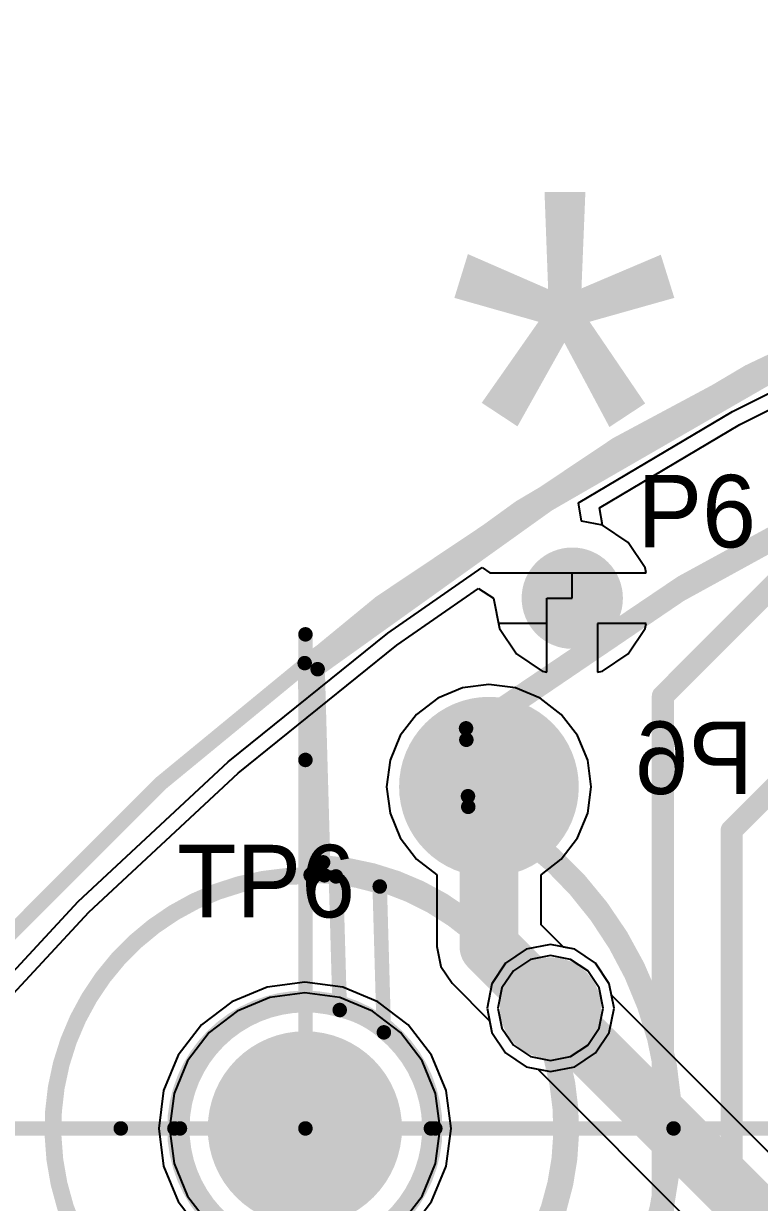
# Model space of a CAD drawing. Header units: millimetres. Extents: x 6 to 417, y 41 to 311.
# Drawn here: x 85.61 to 90.69, y 111.94 to 120.06 of the extents above; entities that cross this region are included whole.
import ezdxf

# ---------------------------------------------------------------- set-up
doc = ezdxf.new("R2010")
doc.units = ezdxf.units.MM
for name, color, linetype in [('BottomLayer', 5, 'Continuous'), ('BottomOverlay', 54, 'Continuous'), ('BottomSolder', 6, 'Continuous'), ('DrillDrawing', 1, 'Continuous'), ('KeepOutLayer', 6, 'Continuous'), ('Mechanical4', 56, 'Continuous'), ('MidLayer1', 16, 'Continuous'), ('MidLayer2', 76, 'Continuous'), ('MultiLayer', 9, 'Continuous'), ('TopLayer', 1, 'Continuous'), ('TopOverlay', 2, 'Continuous'), ('TopSolder', 216, 'Continuous')]:
    doc.layers.add(name, color=color, linetype=linetype)

msp = doc.modelspace()

# ---------------------------------------------------------------- linework, layer by layer
at = {"layer": 'BottomLayer'}
for p, q in [((90.5058, 117.3874), (91.2261, 117.748)), ((89.4422, 116.7564), (90.5058, 117.3874)), ((89.4636, 116.6312), (89.4422, 116.7564)), ((89.6081, 116.6025), (89.4636, 116.6312)), ((89.7846, 116.4846), (89.6081, 116.6025)), ((89.9025, 116.3081), (89.7846, 116.4846)), ((88.1279, 115.8593), (88.778, 116.3106)), ((88.778, 116.3106), (88.8323, 116.275)), ((89.909, 116.275), (89.9025, 116.3081)), ((88.8323, 116.275), (89.909, 116.275)), ((89.225, 115.925), (88.891, 115.925)), ((88.891, 115.925), (88.8975, 115.8919)), ((88.8975, 115.8919), (89.0154, 115.7154)), ((89.225, 115.591), (89.225, 115.925)), ((89.909, 115.925), (89.575, 115.925)), ((89.575, 115.925), (89.575, 115.591)), ((89.7846, 115.7154), (89.9025, 115.8919)), ((89.9025, 115.8919), (89.909, 115.925)), ((87.0268, 114.9719), (88.1279, 115.8593)), ((89.0154, 115.7154), (89.1919, 115.5975)), ((89.6081, 115.5975), (89.7846, 115.7154)), ((89.1919, 115.5975), (89.225, 115.591)), ((89.575, 115.591), (89.6081, 115.5975)), ((85.9917, 114.0083), (87.0268, 114.9719)), ((85.0281, 112.9732), (85.9917, 114.0083)), ((89.0824, 113.6796), (88.9404, 113.5847)), ((89.25, 113.7129), (89.0824, 113.6796)), ((89.4176, 113.6796), (89.25, 113.7129)), ((89.5597, 113.5847), (89.4176, 113.6796)), ((88.9404, 113.5847), (88.8454, 113.4426)), ((89.6546, 113.4426), (89.5597, 113.5847)), ((87.555, 113.4536), (87.2939, 113.4193)), ((87.816, 113.4193), (87.555, 113.4536)), ((88.8454, 113.4426), (88.8121, 113.275)), ((89.6703, 113.3637), (89.6546, 113.4426)), ((87.2939, 113.4193), (87.0507, 113.3185)), ((88.0593, 113.3185), (87.816, 113.4193)), ((91.0241, 112.0099), (89.6703, 113.3637)), ((87.0507, 113.3185), (86.8418, 113.1582)), ((88.2682, 113.1582), (88.0593, 113.3185)), ((88.8121, 113.275), (88.8454, 113.1074)), ((86.8418, 113.1582), (86.6815, 112.9493)), ((88.4285, 112.9493), (88.2682, 113.1582)), ((88.8454, 113.1074), (88.9404, 112.9653)), ((86.6815, 112.9493), (86.5807, 112.7061)), ((88.5293, 112.7061), (88.4285, 112.9493)), ((88.9404, 112.9653), (89.0824, 112.8704)), ((89.0824, 112.8704), (89.1613, 112.8547)), ((89.1613, 112.8547), (90.6205, 111.3955)), ((86.5807, 112.7061), (86.5464, 112.445)), ((88.5636, 112.445), (88.5293, 112.7061)), ((86.5464, 112.445), (86.5807, 112.1839)), ((88.5293, 112.1839), (88.5636, 112.445)), ((86.5807, 112.1839), (86.6815, 111.9407)), ((88.4285, 111.9407), (88.5293, 112.1839)), ((86.6815, 111.9407), (86.8418, 111.7318)), ((88.2682, 111.7318), (88.4285, 111.9407))]:
    msp.add_line(p, q, dxfattribs=at)
for points, const_width in [([(89.2603, 116.1, 1), (89.5397, 116.1, 1)], 0.2794), ([(89.1103, 113.275, 1), (89.3898, 113.275, 1)], 0.2795), ([(89.1485, 113.275, 1), (89.3515, 113.275, 1)], 0.203), ([(87.255, 112.445, 1), (87.855, 112.445, 1)], 0.6)]:
    msp.add_lwpolyline(points, format="xyb", close=True, dxfattribs=dict(at, const_width=const_width))
at = {"layer": 'BottomLayer', "const_width": 0.406}
msp.add_lwpolyline([(89.25, 113.275), (90.875, 111.65)], dxfattribs=at)
at = {"layer": 'BottomSolder'}
for points, const_width in [([(89.2253, 116.1, 1), (89.5747, 116.1, 1)], 0.3494), ([(89.0753, 113.275, 1), (89.4248, 113.275, 1)], 0.3495), ([(87.22, 112.445, 1), (87.89, 112.445, 1)], 0.67)]:
    msp.add_lwpolyline(points, format="xyb", close=True, dxfattribs=dict(at, const_width=const_width))
at = {"layer": 'DrillDrawing', "const_width": 0.1}
for points in [[(119.9857, 99, -39.996351), (119.9857, 101)], [(119.9819, 99, -39.98872), (119.9819, 101)]]:
    msp.add_lwpolyline(points, format="xyb", dxfattribs=at)
at = {"layer": 'DrillDrawing'}
for points, const_width in [([(89.3238, 116.1, 1), (89.4762, 116.1, 1)], 0.1524), ([(87.5339, 115.8507, 1), (87.5839, 115.8507, 1)], 0.05), ([(87.5339, 114.985, 1), (87.5839, 114.985, 1)], 0.05), ([(87.5339, 114.985, 1), (87.5839, 114.985, 1)], 0.05), ([(88.4549, 112.4451, 1), (86.6549, 112.4451, 1)], 0.1), ([(89.1738, 113.275, 1), (89.3263, 113.275, 1)], 0.1525), ([(86.2599, 112.4451, 1), (86.3099, 112.4451, 1)], 0.05), ([(86.6299, 112.4451, 1), (86.6799, 112.4451, 1)], 0.05), ([(87.5339, 112.445, 1), (87.5839, 112.445, 1)], 0.05), ([(87.5339, 112.445, 1), (87.5839, 112.445, 1)], 0.05), ([(87.5339, 112.445, 1), (87.5839, 112.445, 1)], 0.05), ([(87.5339, 112.445, 1), (87.5839, 112.445, 1)], 0.05), ([(88.4299, 112.4451, 1), (88.4799, 112.4451, 1)], 0.05), ([(90.0739, 112.445, 1), (90.1239, 112.445, 1)], 0.05), ([(90.0739, 112.445, 1), (90.1239, 112.445, 1)], 0.05)]:
    msp.add_lwpolyline(points, format="xyb", close=True, dxfattribs=dict(at, const_width=const_width))
at = {"layer": 'DrillDrawing', "const_width": 0.1}
for points in [[(87.5589, 114.985), (87.5589, 115.8507)], [(87.5589, 112.445), (87.5589, 114.985)], [(60.8181, 112.4451), (86.2849, 112.4451)], [(85.0189, 112.445), (87.5589, 112.445)], [(87.5589, 112.445), (90.0989, 112.445)], [(87.5589, 109.905), (87.5589, 112.445)], [(90.0989, 112.445), (90.9646, 112.445)]]:
    msp.add_lwpolyline(points, dxfattribs=at)
at = {"layer": 'KeepOutLayer', "const_width": 0.1}
msp.add_lwpolyline([(119.9857, 99, -39.996351), (119.9857, 101)], format="xyb", dxfattribs=at)
at = {"layer": 'Mechanical4', "const_width": 0.1}
for points in [[(87.5537, 115.6522, -0.358073), (112.941, 115.2523)], [(87.6431, 115.6106, -0.357791), (112.9024, 115.1694)], [(88.667, 115.2028, -0.344134), (112.0025, 114.6863)], [(88.6692, 115.1239, -0.342849), (111.8588, 114.7196)], [(88.6803, 114.7351, -0.604195), (88.8087, 110.2223)], [(88.6824, 114.6619, -0.604855), (88.743, 110.2598)], [(87.6809, 114.2791, -0.909326), (87.785, 110.6208)], [(87.6053, 114.2048, -0.946598), (87.7053, 110.6906)], [(87.6946, 110.7002, -1.05044), (87.5952, 114.1946)], [(87.7046, 110.7168, -1.057292), (87.6061, 114.1786)], [(87.5953, 114.1893, -0.06944), (88.0715, 114.1127)], [(87.6903, 114.19, -0.011347), (87.7694, 114.1823)], [(87.8416, 111.6434, -1.371351), (87.7956, 113.2613)], [(87.7956, 113.2613, -0.126353), (88.1001, 113.1072)], [(88.1001, 113.1072, -0.456886), (88.1369, 111.8146)]]:
    msp.add_lwpolyline(points, format="xyb", dxfattribs=at)
for points in [[(87.5589, 114.985), (87.5589, 115.8507)], [(87.5537, 115.6522), (87.6431, 115.6106)], [(87.5537, 115.6522), (87.5953, 114.1893)], [(87.6431, 115.6106), (87.6809, 114.2791)], [(88.667, 115.2028), (88.6692, 115.1239)], [(88.6692, 115.1239), (88.6803, 114.7351)], [(87.5589, 112.445), (87.5589, 114.985)], [(88.6803, 114.7351), (88.6824, 114.6619)], [(87.6411, 114.2403), (87.6809, 114.2791)], [(87.6053, 114.2048), (87.6411, 114.2403)], [(87.6053, 114.2048), (87.6061, 114.1786)], [(87.5952, 114.1946), (87.6903, 114.19)], [(87.5953, 114.1893), (87.6009, 114.1838)], [(87.6009, 114.1838), (87.6061, 114.1786)], [(87.7694, 114.1823), (87.7956, 113.2613)], [(88.0715, 114.1127), (88.1001, 113.1072)], [(85.0189, 112.445), (87.5589, 112.445)], [(87.5589, 109.905), (87.5589, 112.445)], [(87.5589, 112.445), (90.0989, 112.445)], [(90.0989, 112.445), (90.9646, 112.445)]]:
    msp.add_lwpolyline(points, dxfattribs=at)
at = {"layer": 'Mechanical4'}
for points, const_width in [([(87.5339, 115.8507, 1), (87.5839, 115.8507, 1)], 0.05), ([(87.5287, 115.6522, 1), (87.5787, 115.6522, 1)], 0.05), ([(87.5287, 115.6522, 1), (87.5787, 115.6522, 1)], 0.05), ([(87.5287, 115.6522, 1), (87.5787, 115.6522, 1)], 0.05), ([(87.6181, 115.6106, 1), (87.6681, 115.6106, 1)], 0.05), ([(87.6181, 115.6106, 1), (87.6681, 115.6106, 1)], 0.05), ([(87.6181, 115.6106, 1), (87.6681, 115.6106, 1)], 0.05), ([(88.642, 115.2028, 1), (88.692, 115.2028, 1)], 0.05), ([(88.642, 115.2028, 1), (88.692, 115.2028, 1)], 0.05), ([(88.6442, 115.1239, 1), (88.6942, 115.1239, 1)], 0.05), ([(88.6442, 115.1239, 1), (88.6942, 115.1239, 1)], 0.05), ([(88.6442, 115.1239, 1), (88.6942, 115.1239, 1)], 0.05), ([(87.5339, 114.985, 1), (87.5839, 114.985, 1)], 0.05), ([(87.5339, 114.985, 1), (87.5839, 114.985, 1)], 0.05), ([(88.6553, 114.7351, 1), (88.7053, 114.7351, 1)], 0.05), ([(88.6553, 114.7351, 1), (88.7053, 114.7351, 1)], 0.05), ([(88.6553, 114.7351, 1), (88.7053, 114.7351, 1)], 0.05), ([(88.6574, 114.6619, 1), (88.7074, 114.6619, 1)], 0.05), ([(88.6574, 114.6619, 1), (88.7074, 114.6619, 1)], 0.05), ([(87.6559, 114.2791, 1), (87.7059, 114.2791, 1)], 0.05), ([(87.6559, 114.2791, 1), (87.7059, 114.2791, 1)], 0.05), ([(87.6559, 114.2791, 1), (87.7059, 114.2791, 1)], 0.05), ([(87.5804, 114.2048, 1), (87.6303, 114.2048, 1)], 0.05), ([(87.5804, 114.2048, 1), (87.6303, 114.2048, 1)], 0.05), ([(87.5804, 114.2048, 1), (87.6303, 114.2048, 1)], 0.05), ([(87.6161, 114.2403, 1), (87.6661, 114.2403, 1)], 0.05), ([(87.6161, 114.2403, 1), (87.6661, 114.2403, 1)], 0.05), ([(87.5702, 114.1946, 1), (87.6202, 114.1946, 1)], 0.05), ([(87.5702, 114.1946, 1), (87.6202, 114.1946, 1)], 0.05), ([(87.5703, 114.1893, 1), (87.6203, 114.1893, 1)], 0.05), ([(87.5703, 114.1893, 1), (87.6203, 114.1893, 1)], 0.05), ([(87.5703, 114.1893, 1), (87.6203, 114.1893, 1)], 0.05), ([(87.5759, 114.1838, 1), (87.6259, 114.1838, 1)], 0.05), ([(87.5759, 114.1838, 1), (87.6259, 114.1838, 1)], 0.05), ([(87.5811, 114.1786, 1), (87.6311, 114.1786, 1)], 0.05), ([(87.5811, 114.1786, 1), (87.6311, 114.1786, 1)], 0.05), ([(87.5811, 114.1786, 1), (87.6311, 114.1786, 1)], 0.05), ([(87.6653, 114.19, 1), (87.7153, 114.19, 1)], 0.05), ([(87.6653, 114.19, 1), (87.7153, 114.19, 1)], 0.05), ([(87.7444, 114.1823, 1), (87.7944, 114.1823, 1)], 0.05), ([(87.7444, 114.1823, 1), (87.7944, 114.1823, 1)], 0.05), ([(88.0465, 114.1127, 1), (88.0965, 114.1127, 1)], 0.05), ([(88.0465, 114.1127, 1), (88.0965, 114.1127, 1)], 0.05), ([(88.4549, 112.445, 1), (86.6549, 112.445, 1)], 0.1), ([(88.4246, 112.445, 1), (86.6931, 112.445, 1)], 0.1), ([(87.7706, 113.2613, 1), (87.8206, 113.2613, 1)], 0.05), ([(87.7706, 113.2613, 1), (87.8206, 113.2613, 1)], 0.05), ([(87.7706, 113.2613, 1), (87.8206, 113.2613, 1)], 0.05), ([(88.0751, 113.1072, 1), (88.1251, 113.1072, 1)], 0.05), ([(88.0751, 113.1072, 1), (88.1251, 113.1072, 1)], 0.05), ([(88.0751, 113.1072, 1), (88.1251, 113.1072, 1)], 0.05), ([(86.6299, 112.445, 1), (86.6799, 112.445, 1)], 0.05), ([(86.6682, 112.445, 1), (86.7181, 112.445, 1)], 0.05), ([(87.5339, 112.445, 1), (87.5839, 112.445, 1)], 0.05), ([(87.5339, 112.445, 1), (87.5839, 112.445, 1)], 0.05), ([(87.5339, 112.445, 1), (87.5839, 112.445, 1)], 0.05), ([(87.5339, 112.445, 1), (87.5839, 112.445, 1)], 0.05), ([(88.3996, 112.445, 1), (88.4496, 112.445, 1)], 0.05), ([(88.4299, 112.445, 1), (88.4799, 112.445, 1)], 0.05), ([(90.0739, 112.445, 1), (90.1239, 112.445, 1)], 0.05), ([(90.0739, 112.445, 1), (90.1239, 112.445, 1)], 0.05)]:
    msp.add_lwpolyline(points, format="xyb", close=True, dxfattribs=dict(at, const_width=const_width))
at = {"layer": 'MidLayer1'}
for p, q in [((90.5556, 117.2961), (91.8136, 117.9258)), ((89.5877, 116.7218), (90.5556, 117.2961)), ((89.6081, 116.6025), (89.5877, 116.7218)), ((89.7846, 116.4846), (89.6081, 116.6025)), ((89.9025, 116.3081), (89.7846, 116.4846)), ((89.909, 116.275), (89.9025, 116.3081)), ((89.4, 116.1), (89.4, 116.275)), ((89.4, 116.275), (89.909, 116.275)), ((88.1903, 115.7759), (88.7537, 116.1671)), ((88.7537, 116.1671), (88.8561, 116.1)), ((88.8561, 116.1), (88.8975, 115.8919)), ((89.225, 115.591), (89.225, 116.1)), ((89.225, 116.1), (89.4, 116.1)), ((88.8975, 115.8919), (89.0154, 115.7154)), ((89.909, 115.925), (89.575, 115.925)), ((89.575, 115.925), (89.575, 115.591)), ((89.7846, 115.7154), (89.9025, 115.8919)), ((89.9025, 115.8919), (89.909, 115.925)), ((87.0949, 114.8933), (88.1903, 115.7759)), ((89.0154, 115.7154), (89.1919, 115.5975)), ((89.6081, 115.5975), (89.7846, 115.7154)), ((89.1919, 115.5975), (89.225, 115.591)), ((89.575, 115.591), (89.6081, 115.5975)), ((86.0653, 113.9347), (87.0949, 114.8933)), ((85.1067, 112.9051), (86.0653, 113.9347)), ((89.1112, 113.6101), (88.9936, 113.5314)), ((89.25, 113.6377), (89.1112, 113.6101)), ((89.3888, 113.6101), (89.25, 113.6377)), ((89.5064, 113.5314), (89.3888, 113.6101)), ((88.9936, 113.5314), (88.9149, 113.4138)), ((89.5851, 113.4138), (89.5064, 113.5314)), ((87.555, 113.3792), (87.3132, 113.3474)), ((87.7968, 113.3474), (87.555, 113.3792)), ((88.9149, 113.4138), (88.8873, 113.275)), ((89.6127, 113.275), (89.5851, 113.4138)), ((87.3132, 113.3474), (87.0879, 113.254)), ((88.0221, 113.254), (87.7968, 113.3474)), ((88.8873, 113.275), (88.9149, 113.1362)), ((89.5851, 113.1362), (89.6127, 113.275)), ((87.0879, 113.254), (86.8944, 113.1056)), ((88.2156, 113.1056), (88.0221, 113.254)), ((88.9149, 113.1362), (88.9936, 113.0186)), ((89.5064, 113.0186), (89.5851, 113.1362)), ((86.8944, 113.1056), (86.746, 112.9121)), ((88.364, 112.9121), (88.2156, 113.1056)), ((88.9936, 113.0186), (89.1112, 112.9399)), ((89.3888, 112.9399), (89.5064, 113.0186)), ((86.746, 112.9121), (86.6526, 112.6868)), ((88.4574, 112.6868), (88.364, 112.9121)), ((89.1112, 112.9399), (89.25, 112.9123)), ((89.25, 112.9123), (89.3888, 112.9399)), ((86.6526, 112.6868), (86.6208, 112.445)), ((88.4892, 112.445), (88.4574, 112.6868)), ((86.6208, 112.445), (86.6526, 112.2032)), ((88.4574, 112.2032), (88.4892, 112.445)), ((86.6526, 112.2032), (86.746, 111.9779)), ((88.364, 111.9779), (88.4574, 112.2032)), ((86.746, 111.9779), (86.8944, 111.7844)), ((88.2156, 111.7844), (88.364, 111.9779))]:
    msp.add_line(p, q, dxfattribs=at)
for points, const_width in [([(89.2603, 116.1, 1), (89.5397, 116.1, 1)], 0.2794), ([(89.1103, 113.275, 1), (89.3898, 113.275, 1)], 0.2795), ([(87.255, 112.445, 1), (87.855, 112.445, 1)], 0.6)]:
    msp.add_lwpolyline(points, format="xyb", close=True, dxfattribs=dict(at, const_width=const_width))
at = {"layer": 'MidLayer2', "const_width": 0.1524}
for points in [[(90.025, 115.425), (91.575, 116.975)], [(90.5, 114.5), (92, 116)], [(90.025, 111.4746), (90.025, 115.425)], [(90.5, 111.425), (90.5, 114.5)]]:
    msp.add_lwpolyline(points, dxfattribs=at)
at = {"layer": 'MidLayer2'}
for points, const_width in [([(89.2603, 116.1, 1), (89.5397, 116.1, 1)], 0.2794), ([(89.9869, 115.425, 1), (90.0631, 115.425, 1)], 0.0762), ([(89.9869, 115.425, 1), (90.0631, 115.425, 1)], 0.0762), ([(90.4619, 114.5, 1), (90.5381, 114.5, 1)], 0.0762), ([(90.4619, 114.5, 1), (90.5381, 114.5, 1)], 0.0762), ([(89.1103, 113.275, 1), (89.3898, 113.275, 1)], 0.2795), ([(87.255, 112.445, 1), (87.855, 112.445, 1)], 0.6)]:
    msp.add_lwpolyline(points, format="xyb", close=True, dxfattribs=dict(at, const_width=const_width))
at = {"layer": 'MultiLayer'}
for points, const_width in [([(89.2603, 116.1, 1), (89.5397, 116.1, 1)], 0.2794), ([(89.1103, 113.275, 1), (89.3898, 113.275, 1)], 0.2795), ([(87.255, 112.445, 1), (87.855, 112.445, 1)], 0.6)]:
    msp.add_lwpolyline(points, format="xyb", close=True, dxfattribs=dict(at, const_width=const_width))
at = {"layer": 'TopLayer'}
for p, q in [((90.5058, 117.3874), (91.7704, 118.0204)), ((89.4422, 116.7564), (90.5058, 117.3874)), ((89.4636, 116.6312), (89.4422, 116.7564)), ((89.6081, 116.6025), (89.4636, 116.6312)), ((89.7846, 116.4846), (89.6081, 116.6025)), ((89.9025, 116.3081), (89.7846, 116.4846)), ((88.1279, 115.8593), (88.778, 116.3106)), ((88.778, 116.3106), (88.8323, 116.275)), ((89.909, 116.275), (89.9025, 116.3081)), ((88.8323, 116.275), (89.909, 116.275)), ((89.225, 115.925), (88.891, 115.925)), ((88.891, 115.925), (88.8975, 115.8919)), ((88.8975, 115.8919), (89.0154, 115.7154)), ((89.225, 115.591), (89.225, 115.925)), ((89.909, 115.925), (89.575, 115.925)), ((89.575, 115.925), (89.575, 115.591)), ((89.7846, 115.7154), (89.9025, 115.8919)), ((89.9025, 115.8919), (89.909, 115.925)), ((87.0268, 114.9719), (88.1279, 115.8593)), ((89.0154, 115.7154), (89.1919, 115.5975)), ((89.6081, 115.5975), (89.7846, 115.7154)), ((89.1919, 115.5975), (89.225, 115.591)), ((89.575, 115.591), (89.6081, 115.5975)), ((88.6423, 115.482), (88.472, 115.4114)), ((88.825, 115.506), (88.6423, 115.482)), ((89.0077, 115.482), (88.825, 115.506)), ((89.178, 115.4114), (89.0077, 115.482)), ((88.472, 115.4114), (88.3258, 115.2992)), ((89.3242, 115.2992), (89.178, 115.4114)), ((88.3258, 115.2992), (88.2136, 115.153)), ((89.4364, 115.153), (89.3242, 115.2992)), ((88.2136, 115.153), (88.143, 114.9827)), ((89.507, 114.9827), (89.4364, 115.153)), ((88.143, 114.9827), (88.119, 114.8)), ((89.531, 114.8), (89.507, 114.9827)), ((85.9917, 114.0083), (87.0268, 114.9719)), ((88.119, 114.8), (88.143, 114.6173)), ((89.507, 114.6173), (89.531, 114.8)), ((88.143, 114.6173), (88.2136, 114.447)), ((89.4364, 114.447), (89.507, 114.6173)), ((88.2136, 114.447), (88.3258, 114.3008)), ((89.3242, 114.3008), (89.4364, 114.447)), ((88.3258, 114.3008), (88.4651, 114.1938)), ((89.1849, 114.1938), (89.3242, 114.3008)), ((88.4651, 114.1938), (88.4651, 113.7)), ((89.1849, 113.8491), (89.1849, 114.1938)), ((85.0281, 112.9732), (85.9917, 114.0083)), ((89.3387, 113.6953), (89.1849, 113.8491)), ((88.4651, 113.7), (88.4925, 113.5623)), ((89.4176, 113.6796), (89.3387, 113.6953)), ((89.5597, 113.5847), (89.4176, 113.6796)), ((88.4925, 113.5623), (88.5705, 113.4455)), ((89.6546, 113.4426), (89.5597, 113.5847)), ((87.555, 113.4536), (87.2939, 113.4193)), ((87.816, 113.4193), (87.555, 113.4536)), ((88.5705, 113.4455), (88.8297, 113.1863)), ((89.6879, 113.275), (89.6546, 113.4426)), ((87.2939, 113.4193), (87.0507, 113.3185)), ((88.0593, 113.3185), (87.816, 113.4193)), ((87.0507, 113.3185), (86.8418, 113.1582)), ((88.2682, 113.1582), (88.0593, 113.3185)), ((89.6546, 113.1074), (89.6879, 113.275)), ((86.8418, 113.1582), (86.6815, 112.9493)), ((88.4285, 112.9493), (88.2682, 113.1582)), ((88.8297, 113.1863), (88.8454, 113.1074)), ((88.8454, 113.1074), (88.9404, 112.9653)), ((89.5597, 112.9653), (89.6546, 113.1074)), ((86.6815, 112.9493), (86.5807, 112.7061)), ((88.5293, 112.7061), (88.4285, 112.9493)), ((88.9404, 112.9653), (89.0824, 112.8704)), ((89.4176, 112.8704), (89.5597, 112.9653)), ((89.0824, 112.8704), (89.25, 112.8371)), ((89.25, 112.8371), (89.4176, 112.8704)), ((86.5807, 112.7061), (86.5464, 112.445)), ((88.5636, 112.445), (88.5293, 112.7061)), ((86.5464, 112.445), (86.5807, 112.1839)), ((88.5293, 112.1839), (88.5636, 112.445)), ((86.5807, 112.1839), (86.6815, 111.9407)), ((88.4285, 111.9407), (88.5293, 112.1839)), ((86.6815, 111.9407), (86.8418, 111.7318)), ((88.2682, 111.7318), (88.4285, 111.9407))]:
    msp.add_line(p, q, dxfattribs=at)
for points, const_width in [([(89.2603, 116.1, 1), (89.5397, 116.1, 1)], 0.2794), ([(88.55, 114.8, 1), (89.1, 114.8, 1)], 0.55), ([(88.7235, 114.8, 1), (88.9265, 114.8, 1)], 0.203), ([(88.7235, 113.7, 1), (88.9265, 113.7, 1)], 0.203), ([(88.7235, 113.7, 1), (88.9265, 113.7, 1)], 0.203), ([(89.1103, 113.275, 1), (89.3898, 113.275, 1)], 0.2795), ([(89.1485, 113.275, 1), (89.3515, 113.275, 1)], 0.203), ([(87.255, 112.445, 1), (87.855, 112.445, 1)], 0.6)]:
    msp.add_lwpolyline(points, format="xyb", close=True, dxfattribs=dict(at, const_width=const_width))
at = {"layer": 'TopLayer', "const_width": 0.406}
for points in [[(88.825, 113.7), (88.825, 114.8)], [(88.825, 113.7), (89.25, 113.275)]]:
    msp.add_lwpolyline(points, dxfattribs=at)
at = {"layer": 'TopSolder'}
for points, const_width in [([(88.515, 114.8, 1), (89.135, 114.8, 1)], 0.62), ([(87.22, 112.445, 1), (87.89, 112.445, 1)], 0.67)]:
    msp.add_lwpolyline(points, format="xyb", close=True, dxfattribs=dict(at, const_width=const_width))

# ---------------------------------------------------------------- texts
at = {"layer": 'BottomOverlay', "text_generation_flag": 2}
msp.add_text('P6', height=0.5, rotation=360, dxfattribs=at).set_placement((90.65, 114.75))
at = {"layer": 'DrillDrawing'}
msp.add_text('*', height=3.175, dxfattribs=at).set_placement((88.5182, 115.725))
at = {"layer": 'TopOverlay'}
for s, p in [('P6', (89.85, 116.45)), ('TP6', (86.675, 113.9))]:
    msp.add_text(s, height=0.5, dxfattribs=at).set_placement(p)

doc.saveas('drawing.dxf')
